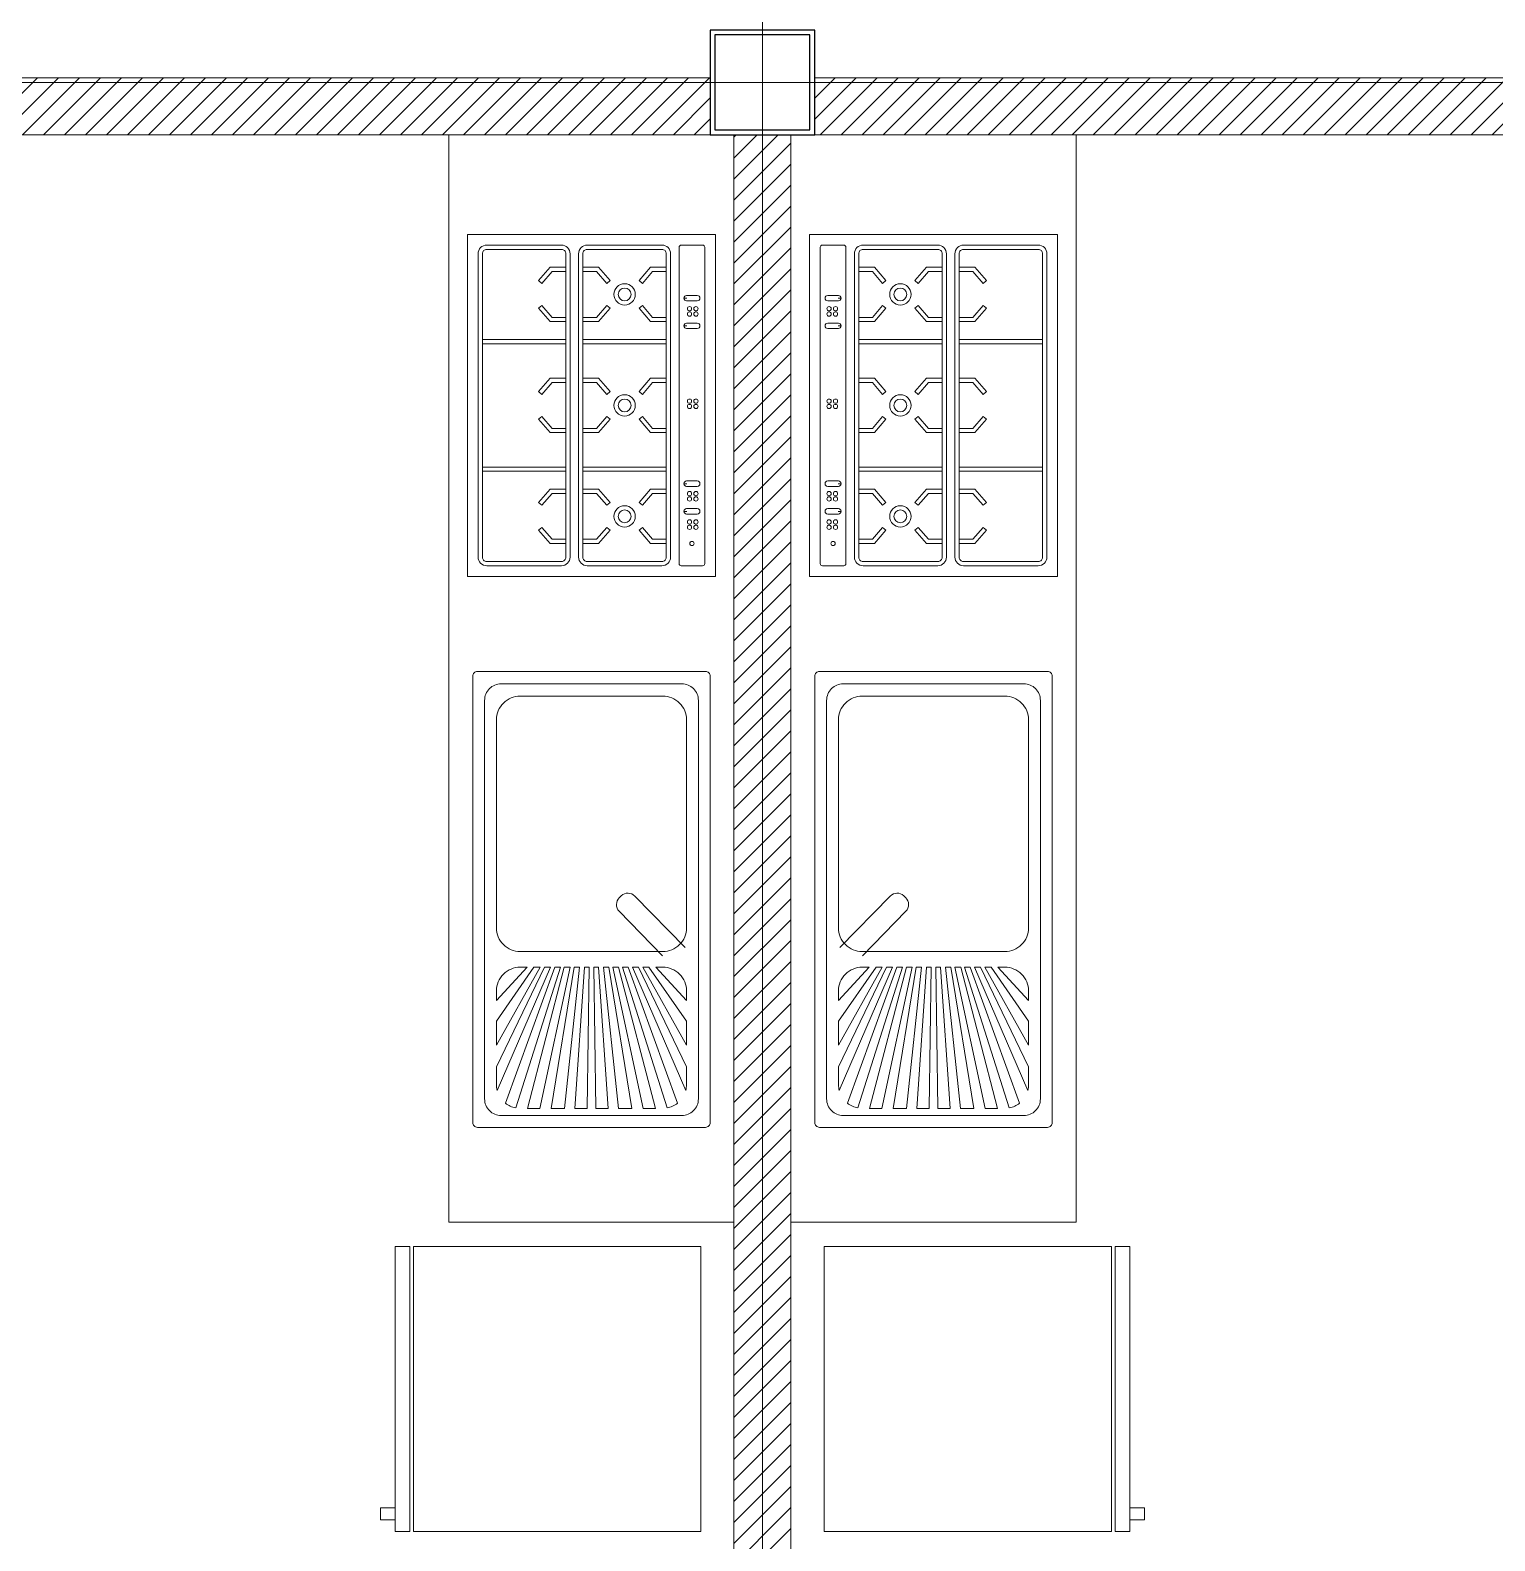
# Model space of a CAD drawing. Header units: millimetres. Extents: x 0 to 71617, y -15450 to 30894.
# Drawn here: x 50965 to 54048, y 24076 to 27257 of the extents above; entities that cross this region are included whole.
import ezdxf

# ---------------------------------------------------------------- set-up
doc = ezdxf.new("R2010")
doc.units = ezdxf.units.MM
doc.linetypes.add('CENTER2', pattern=[1.125, 0.75, -0.125, 0.125, -0.125])
doc.linetypes.add('HIDDEN', pattern=[0.375, 0.25, -0.125])
for name, color, linetype, lineweight in [('axis', 40, 'CENTER2', 5), ('DIM2', 4, 'Continuous', 5), ('Furniture', 36, 'Continuous', 5), ('Hatch', 8, 'Continuous', 5), ('LINE-DETAIL-SAKURA', 2, 'Continuous', 30), ('Sanitary', 141, 'Continuous', 5), ('Wall Brick', 5, 'Continuous', 15)]:
    doc.layers.add(name, color=color, linetype=linetype, lineweight=lineweight)
doc.layers.add('COL', color=5, linetype='Continuous')
pattern_1 = [(45, (-2110, -10510), (-22.097087, 22.097087), [])]

# ---------------------------------------------------------------- blocks, each defined once
blk = doc.blocks.new('ergh')
at = {"layer": 'Furniture'}
for p, q in [((12.813, 138.169, 0), (12.813, 138.769, 0)), ((12.813, 138.769, 0), (12.8436, 138.769, 0)), ((12.8436, 138.769, 0), (12.8436, 138.169, 0)), ((12.8511, 138.169, 0), (12.8511, 138.769, 0)), ((12.8511, 138.769, 0), (13.4559, 138.769, 0)), ((13.4559, 138.769, 0), (13.4559, 138.169, 0)), ((12.813, 138.2187, 0), (12.7821, 138.2187, 0)), ((12.7821, 138.2187, 0), (12.7821, 138.1939, 0)), ((12.7821, 138.1939, 0), (12.813, 138.1939, 0)), ((12.813, 138.1939, 0), (12.813, 138.2187, 0)), ((12.8436, 138.169, 0), (12.813, 138.169, 0)), ((13.4559, 138.169, 0), (12.8511, 138.169, 0))]:
    blk.add_line(p, q, dxfattribs=at)
blk = doc.blocks.new('qrwet')
at = {"layer": 'Furniture', "linetype": 'ByBlock', "elevation": 0}
for points in [[(12.4751, 139.3926), (12.4751, 140.3326, 0.414214), (12.4651, 140.3426), (11.9851, 140.3426, 0.414214), (11.9751, 140.3326), (11.9751, 139.3926, 0.414214), (11.9851, 139.3826), (12.4651, 139.3826, 0.414214)], [(12.0658, 140.3017, 0.121125), (12.044, 140.2918), (12.1479, 140.0054), (12.1601, 140.0054)], [(12.3845, 140.3017, -0.121125), (12.4062, 140.2918), (12.3024, 140.0054), (12.2901, 140.0054)], [(12.1264, 140.0054), (12.0251, 140.2149), (12.0251, 140.2526, -0.061214), (12.0266, 140.2647), (12.1386, 140.0054)], [(12.3239, 140.0054), (12.4251, 140.2149), (12.4251, 140.2526, 0.061214), (12.4236, 140.2647), (12.3116, 140.0054)], [(12.0251, 140.0554), (12.0251, 140.0757), (12.0895, 140.0054), (12.0751, 140.0054, -0.414214)], [(12.4251, 140.0554), (12.4251, 140.0757), (12.3607, 140.0054), (12.3751, 140.0054, 0.414214)], [(12.4251, 139.4846), (12.4251, 139.9226, 0.414214), (12.3751, 139.9726), (12.0751, 139.9726, 0.414214), (12.0251, 139.9226), (12.0251, 139.4846, 0.414214), (12.0751, 139.4346), (12.3751, 139.4346, 0.414214)]]:
    blk.add_lwpolyline(points, format="xyb", close=True, dxfattribs=at)
for points in [[(12.4501, 139.4546), (12.4501, 140.2826, 0.414214), (12.4151, 140.3176), (12.0351, 140.3176, 0.414214), (12.0001, 140.2826), (12.0001, 139.4546)], [(12.4501, 140.2826), (12.4501, 139.4436, -0.414214), (12.4151, 139.4086), (12.0351, 139.4086, -0.414214), (12.0001, 139.4436), (12.0001, 140.2826)], [(12.0281, 139.9641), (12.1341, 139.8555, 0.414214), (12.1624, 139.8551), (12.1665, 139.8592, 0.414214), (12.1669, 139.8874), (12.0753, 139.9813, 0.414214)]]:
    blk.add_lwpolyline(points, format="xyb", dxfattribs=at)
for points in [[(12.1801, 140.0054), (12.1162, 140.3026), (12.0901, 140.3026), (12.1679, 140.0054)], [(12.2001, 140.0054), (12.1685, 140.3026), (12.1401, 140.3026), (12.1886, 140.0054)], [(12.2162, 140.3026), (12.1901, 140.3026), (12.2101, 140.0054), (12.2201, 140.0054)], [(12.2341, 140.3026), (12.2601, 140.3026), (12.2401, 140.0054), (12.2301, 140.0054)], [(12.2501, 140.0054), (12.2818, 140.3026), (12.3101, 140.3026), (12.2616, 140.0054)], [(12.2701, 140.0054), (12.3341, 140.3026), (12.3601, 140.3026), (12.2824, 140.0054)], [(12.1041, 140.0054), (12.0251, 140.1193), (12.0251, 140.1697), (12.1171, 140.0054)], [(12.3462, 140.0054), (12.4251, 140.1193), (12.4251, 140.1697), (12.3332, 140.0054)]]:
    blk.add_lwpolyline(points, close=True, dxfattribs=at)
blk = doc.blocks.new('reth')
at = {"layer": 'Furniture', "linetype": 'ByBlock'}
for p, q in [((12.4057, 139.0734, 0), (12.4116, 139.0734, 0)), ((12.4057, 139.0152, 0), (12.4116, 139.0152, 0)), ((11.9816, 138.9864, 0), (12.1571, 138.9864, 0)), ((11.9816, 138.9774, 0), (12.1571, 138.9774, 0)), ((12.3686, 138.9864, 0), (12.1931, 138.9864, 0)), ((12.3686, 138.9774, 0), (12.1931, 138.9774, 0)), ((11.9816, 138.7179, 0), (12.1571, 138.7179, 0)), ((11.9816, 138.7089, 0), (12.1571, 138.7089, 0)), ((12.3686, 138.7179, 0), (12.1931, 138.7179, 0)), ((12.3686, 138.7089, 0), (12.1931, 138.7089, 0)), ((12.4057, 138.6828, 0), (12.4116, 138.6828, 0)), ((12.4057, 138.6246, 0), (12.4116, 138.6246, 0))]:
    blk.add_line(p, q, dxfattribs=at)
at = {"layer": 'Furniture', "linetype": 'ByBlock', "elevation": 0}
for points in [[(11.9501, 138.4876), (12.4721, 138.4876), (12.4721, 139.2076), (11.9501, 139.2076)], [(12.1571, 139.1296), (12.1571, 139.1386), (12.1241, 139.1386), (12.0999, 139.1104), (12.1068, 139.1045), (12.1282, 139.1296)], [(12.1931, 139.1296), (12.1931, 139.1386), (12.2262, 139.1386), (12.2503, 139.1104), (12.2435, 139.1045), (12.222, 139.1296)], [(12.3686, 139.1296), (12.3686, 139.1386), (12.3356, 139.1386), (12.3114, 139.1104), (12.3183, 139.1045), (12.3397, 139.1296)], [(12.1571, 139.033), (12.1571, 139.024), (12.1241, 139.024), (12.0999, 139.0521), (12.1068, 139.058), (12.1282, 139.033)], [(12.1931, 139.033), (12.1931, 139.024), (12.2262, 139.024), (12.2503, 139.0521), (12.2435, 139.058), (12.222, 139.033)], [(12.3686, 139.033), (12.3686, 139.024), (12.3356, 139.024), (12.3114, 139.0521), (12.3183, 139.058), (12.3397, 139.033)], [(12.1571, 138.8959), (12.1571, 138.9049), (12.1241, 138.9049), (12.0999, 138.8767), (12.1068, 138.8708), (12.1282, 138.8959)], [(12.1931, 138.8959), (12.1931, 138.9049), (12.2262, 138.9049), (12.2503, 138.8767), (12.2435, 138.8708), (12.222, 138.8959)], [(12.3686, 138.8959), (12.3686, 138.9049), (12.3356, 138.9049), (12.3114, 138.8767), (12.3183, 138.8708), (12.3397, 138.8959)], [(12.1571, 138.7993), (12.1571, 138.7903), (12.1241, 138.7903), (12.0999, 138.8185), (12.1068, 138.8243), (12.1282, 138.7993)], [(12.1931, 138.7993), (12.1931, 138.7903), (12.2262, 138.7903), (12.2503, 138.8185), (12.2435, 138.8243), (12.222, 138.7993)], [(12.3686, 138.7993), (12.3686, 138.7903), (12.3356, 138.7903), (12.3114, 138.8185), (12.3183, 138.8243), (12.3397, 138.7993)], [(12.1571, 138.6623), (12.1571, 138.6713), (12.1241, 138.6713), (12.0999, 138.6431), (12.1068, 138.6373), (12.1282, 138.6623)], [(12.1931, 138.6623), (12.1931, 138.6713), (12.2262, 138.6713), (12.2503, 138.6431), (12.2435, 138.6373), (12.222, 138.6623)], [(12.3686, 138.6623), (12.3686, 138.6713), (12.3356, 138.6713), (12.3114, 138.6431), (12.3183, 138.6373), (12.3397, 138.6623)], [(12.1571, 138.5657), (12.1571, 138.5567), (12.1241, 138.5567), (12.0999, 138.5849), (12.1068, 138.5908), (12.1282, 138.5657)], [(12.1931, 138.5657), (12.1931, 138.5567), (12.2262, 138.5567), (12.2503, 138.5849), (12.2435, 138.5908), (12.222, 138.5657)], [(12.3686, 138.5657), (12.3686, 138.5567), (12.3356, 138.5567), (12.3114, 138.5849), (12.3183, 138.5908), (12.3397, 138.5657)]]:
    blk.add_lwpolyline(points, close=True, dxfattribs=at)
for points in [[(11.9906, 138.5101), (12.1481, 138.5101, 0.414214), (12.1661, 138.5281), (12.1661, 139.1671, 0.414214), (12.1481, 139.1851), (11.9906, 139.1851, 0.414214), (11.9726, 139.1671), (11.9726, 138.5281, 0.414214)], [(12.3596, 138.5101), (12.2021, 138.5101, -0.414214), (12.1841, 138.5281), (12.1841, 139.1671, -0.414214), (12.2021, 139.1851), (12.3596, 139.1851, -0.414214), (12.3776, 139.1671), (12.3776, 138.5281, -0.414214)], [(12.4451, 138.5101), (12.4001, 138.5101, -0.414214), (12.3956, 138.5146), (12.3956, 139.1806, -0.414214), (12.4001, 139.1851), (12.4451, 139.1851, -0.414214), (12.4496, 139.1806), (12.4496, 138.5146, -0.414214)], [(11.9906, 138.5191), (12.1481, 138.5191, 0.414214), (12.1571, 138.5281), (12.1571, 139.1671, 0.414214), (12.1481, 139.1761), (11.9906, 139.1761, 0.414214), (11.9816, 139.1671), (11.9816, 138.5281, 0.414214)], [(12.3596, 138.5191), (12.2021, 138.5191, -0.414214), (12.1931, 138.5281), (12.1931, 139.1671, -0.414214), (12.2021, 139.1761), (12.3596, 139.1761, -0.414214), (12.3686, 139.1671), (12.3686, 138.5281, -0.414214)], [(12.4339, 139.0678, 1), (12.4339, 139.0791), (12.4114, 139.0791, 1), (12.4114, 139.0678)], [(12.4339, 139.0096, 1), (12.4339, 139.0209), (12.4114, 139.0209, 1), (12.4114, 139.0096)], [(12.4339, 138.6772, 1), (12.4339, 138.6885), (12.4114, 138.6885, 1), (12.4114, 138.6772)], [(12.4339, 138.619, 1), (12.4339, 138.6303), (12.4114, 138.6303, 1), (12.4114, 138.619)]]:
    blk.add_lwpolyline(points, format="xyb", close=True, dxfattribs=at)
at = {"layer": 'Furniture', "linetype": 'ByBlock'}
for centre, radius in [((12.2809, 139.0813, 0), 0.0225), ((12.2809, 139.0813, 0), 0.0135), ((12.4175, 139.0512, 0), 0.0045), ((12.4309, 139.0512, 0), 0.0045), ((12.4175, 139.04, 0), 0.0045), ((12.4309, 139.04, 0), 0.0045), ((12.2809, 138.8476, 0), 0.0225), ((12.2809, 138.8476, 0), 0.0135), ((12.4175, 138.8566, 0), 0.0045), ((12.4175, 138.8454, 0), 0.0045), ((12.4309, 138.8566, 0), 0.0045), ((12.4309, 138.8454, 0), 0.0045), ((12.4175, 138.662, 0), 0.0045), ((12.4175, 138.6508, 0), 0.0045), ((12.4309, 138.662, 0), 0.0045), ((12.4309, 138.6508, 0), 0.0045), ((12.2809, 138.614, 0), 0.0225), ((12.2809, 138.614, 0), 0.0135), ((12.4175, 138.6024, 0), 0.0045), ((12.4175, 138.5912, 0), 0.0045), ((12.4309, 138.6024, 0), 0.0045), ((12.4309, 138.5912, 0), 0.0045), ((12.4226, 138.5569, 0), 0.0045)]:
    blk.add_circle(centre, radius, dxfattribs=at)
blk = doc.blocks.new('GRIDLINE-GF')
at = {"layer": 'axis'}
for p, q in [((29300, -6362.2, -0.1), (29300, 12546.8)), ((48410, 10000), (-4020, 10000))]:
    blk.add_line(p, q, dxfattribs=at)
blk = doc.blocks.new('2D WALL G.F')
at = {"layer": 'Hatch'}
h = blk.add_hatch(dxfattribs=at)
h.set_pattern_fill('LINE', color=256, scale=250, angle=45, style=0)
h.set_pattern_definition(pattern_1)
h.paths.add_polyline_path([(25150, 3370), (25590, 3370), (25590, 3290), (25730, 3290), (25730, 3390), (26390, 3390), (26390, 3510), (25150, 3510)])
h.paths.add_polyline_path([(24070, 3370), (24550, 3370), (24550, 3510), (24000, 3510), (24000, 3370)])
h.paths.add_polyline_path([(24110, 1210), (25730, 1210), (25730, 2490), (25590, 2490), (25590, 1340), (24110, 1340)])
h.paths.add_polyline_path([(25210.2, -2590), (25210, 110), (25730, 110), (25730, -10), (25330, -10), (25330, -2590)])
h.paths.add_polyline_path([(25210, -3490), (25210, -3390), (25330, -3390), (25330, -3490)])
h.paths.add_polyline_path([(29190, -110), (29310, -110), (29310, -2890), (29190, -2890)])
h.paths.add_polyline_path([(31560, 110), (31560, 300), (31940, 300), (31940, 410), (31450, 410), (31450, 110)])
h.paths.add_polyline_path([(32060, 3390), (31940, 3390), (31940, 110), (32060, 110)])
h.paths.add_polyline_path([(30210, 3390), (31890, 3390), (31890, 3510), (30210, 3510)])
h.paths.add_polyline_path([(26610, 3510), (26710, 3510), (26710, 3390), (26610, 3390)])
h = blk.add_hatch(dxfattribs=at)
h.set_pattern_fill('LINE', color=256, scale=250, angle=45, style=0)
h.set_pattern_definition(pattern_1)
h.paths.add_polyline_path([(32440, 110), (32440, 300), (32060, 300), (32060, 410), (32550, 410), (32550, 110)])
h.paths.add_polyline_path([(34810, -110), (34690, -110), (34690, -2890), (34810, -2890)])
h.paths.add_polyline_path([(38790, -3490), (38790, -3390), (38670, -3390), (38670, -3490)])
h.paths.add_polyline_path([(38789.8, -2590), (38790, 110), (38270, 110), (38270, -10), (38670, -10), (38670, -2590)])
h.paths.add_polyline_path([(39890, 1210), (38270, 1210), (38270, 2490), (38410, 2490), (38410, 1340), (39890, 1340)])
h.paths.add_polyline_path([(38850, 3370), (38410, 3370), (38410, 3290), (38270, 3290), (38270, 3390), (37610, 3390), (37610, 3510), (38850, 3510)])
h.paths.add_polyline_path([(39450, 3370), (39450, 3510), (40000, 3510), (40000, 3370), (39930, 3370)])
h.paths.add_polyline_path([(37390, 3510), (37290, 3510), (37290, 3390), (37390, 3390)])
h.paths.add_polyline_path([(33790, 3390), (32110, 3390), (32110, 3510), (33790, 3510)])
at = {"layer": 'Hatch', "color": 3, "linetype": 'HIDDEN', "elevation": 7.9}
for points in [[(32000, -10500), (24000, -10500), (24000, 5500), (32000, 5500)], [(32000, -10500), (40000, -10500), (40000, 5500), (32000, 5500)]]:
    blk.add_lwpolyline(points, close=True, dxfattribs=at)
at = {"layer": 'Wall Brick'}
for points in [[(30210, 3390), (31890, 3390), (31890, 3510), (30210, 3510)], [(33790, 3390), (32110, 3390), (32110, 3510), (33790, 3510)], [(32060, 3390), (31940, 3390), (31940, 110), (32060, 110)], [(31940, 3390), (32060, 3390), (32060, 110), (31940, 110)], [(31940, 3390), (32060, 3390), (32060, 110), (31940, 110)], [(32060, 3390), (31940, 3390), (31940, 110), (32060, 110)]]:
    blk.add_lwpolyline(points, close=True, dxfattribs=at)
blk = doc.blocks.new('Col-1')
at = {"layer": 'COL'}
for points in [[(-10, -10), (210, -10), (210, 210), (-10, 210)], [(0, 0), (200, 0), (200, 200), (0, 200)]]:
    blk.add_lwpolyline(points, close=True, dxfattribs=at)
blk = doc.blocks.new('COL-GF1')
at = {"layer": 'COL'}
blk.add_blockref('Col-1', (31900, 8700), dxfattribs=at)
blk = doc.blocks.new('FENCE1')
at = {"layer": 'Hatch', "color": 3}
for points in [[(34000, -100), (26000, -100), (26000, 15900), (34000, 15900)], [(34000, -100), (42000, -100), (42000, 15900), (34000, 15900)]]:
    blk.add_lwpolyline(points, close=True, dxfattribs=at)

msp = doc.modelspace()

# ---------------------------------------------------------------- linework, layer by layer
at = {"layer": 'Furniture', "elevation": 0}
for points in [[(51846.5, 27036.7), (52446.5, 27036.7), (52446.5, 24747.3), (51846.5, 24747.3)], [(53166.5, 27036.7), (52566.5, 27036.7), (52566.5, 24747.3), (53166.5, 24747.3)]]:
    msp.add_lwpolyline(points, close=True, dxfattribs=at)

# ---------------------------------------------------------------- block references
at = {"layer": 'DIM2'}
msp.add_blockref('GRIDLINE-GF', (23206.5, 17146.7, 0), dxfattribs=at)
at = {"layer": 'Furniture', "yscale": 1000, "zscale": 1000, "rotation": 180}
for p, xscale in [((64371.7, 165289.3, 0), 1000), ((40641.4, 165289.3, 0), -1000)]:
    msp.add_blockref('qrwet', p, dxfattribs=dict(at, xscale=xscale))
at = {"layer": 'Furniture', "xscale": -1000, "yscale": 1000, "zscale": 1000}
msp.add_blockref('ergh', (66092.5, -114073.4, 0), dxfattribs=at)
at = {"layer": 'LINE-DETAIL-SAKURA'}
for name, p in [('FENCE1', (18506.5, 13247.1, 15.9)), ('COL-GF1', (20506.5, 18346.7, 0))]:
    msp.add_blockref(name, p, dxfattribs=at)
at = {"layer": 'Sanitary', "color": 6, "yscale": 1000, "zscale": 1000}
for name, p, xscale in [('reth', (39935.4, -112380.9, 0), 1000), ('reth', (65077.7, -112380.9, 0), -1000), ('ergh', (38920.6, -114073.4, 0), 1000)]:
    msp.add_blockref(name, p, dxfattribs=dict(at, xscale=xscale))
at = {"layer": 'Wall Brick', "color": 1}
msp.add_blockref('2D WALL G.F', (20506.5, 23646.7, 0), dxfattribs=at)

doc.saveas('drawing.dxf')
